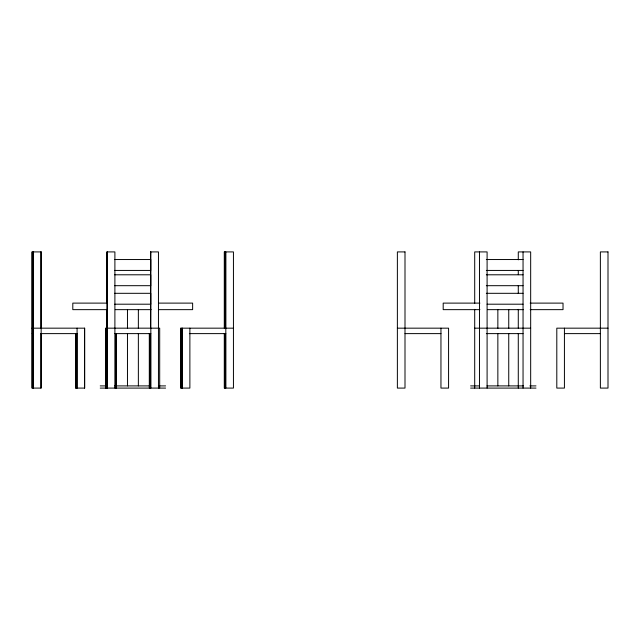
<?xml version="1.0" encoding="UTF-8"?>
<svg xmlns="http://www.w3.org/2000/svg" width="640" height="640" viewBox="0 0 640 640"><rect width="100%" height="100%" fill="white"/><g stroke="black" fill="none" stroke-linecap="round" stroke-linejoin="round"><path stroke-width="0.96" d="M106.984 303.408L106.984 251.912L114.896 251.912L114.896 388.088M150.536 251.912L158.456 251.912L158.456 388.088M114.688 259.536L150.752 259.536L150.752 270.432L114.688 270.432M486.328 259.536L523.048 259.536M486.328 270.432L523.048 270.432M114.688 274.792L150.752 274.792L150.752 285.688L114.688 285.688M486.328 274.792L523.048 274.792M486.328 285.688L523.048 285.688M114.688 293.312L150.752 293.312L150.752 304.2L114.752 304.2M486.328 293.312L523.048 293.312M107.576 303.112L72.8 303.112L72.8 309.648L107.576 309.648M158.824 303.112L192.632 303.112L192.632 309.648L158.824 309.648M479.896 303.112L443.192 303.112L443.192 309.648L479.896 309.648M530.176 303.112L563.024 303.112L563.024 309.648L530.176 309.648M487.096 304.2L523.048 304.2M115.288 309.648L151.12 309.648M487.6 309.648L523.432 309.648M32 328.168L84.712 328.168L84.712 388.088L75.552 388.088L75.552 333.616M233.44 328.168L180.728 328.168L180.728 388.088L189.88 388.088L189.88 328.168M397.376 328.168L448.576 328.168L448.576 388.088L440.952 388.088L440.952 328.168M474.704 328.168L530.672 328.168M608 328.168L556.8 328.168L556.8 388.088L564.424 388.088L564.424 328.168M32.224 333.616L33.304 333.616M40.624 333.616L77.088 333.616M105.976 333.616L107.048 333.616M114.896 333.616L150.832 333.616M180.96 333.616L182.032 333.616M189.352 333.616L225.816 333.616M405 333.616L440.952 333.616M486.328 333.616L523.048 333.616M564.424 333.616L600.376 333.616M100.232 385.904L106.336 385.904M114.632 385.904L149.248 385.904M158.616 385.904L165.592 385.904M470.616 385.904L479.328 385.904M486.96 385.904L523.512 385.904M529.872 385.904L535.984 385.904M100.232 388.088L165.592 388.088M470.616 388.088L535.984 388.088M530.672 388.088L530.672 251.912L518.28 251.912L518.28 259.84M523.048 251.912L523.048 388.088M518.28 270.728L518.28 274.688M518.28 285.584L518.28 293.512M518.28 309.352L518.28 328.168M518.28 333.616L518.28 388.088M508.744 309.648L508.744 328.464M508.744 333.416L508.744 385.904M497.856 309.648L497.856 328.464M497.856 333.416L497.856 385.904M487.096 388.088L487.096 251.912L474.704 251.912L474.704 303.408M479.472 251.912L479.472 388.088M474.704 309.352L474.704 388.088M225.816 251.912L225.816 388.088M225.592 251.912L225.592 328.168M225.592 333.616L225.592 388.088M224.512 251.912L224.512 328.168M224.512 333.616L224.512 388.088M224.288 328.168L224.288 251.912L233.44 251.912L233.44 388.088L224.288 388.088L224.288 333.616M182.264 328.168L182.264 388.088M182.032 328.168L182.032 388.088M180.96 328.168L180.96 388.088M159.696 388.088L159.696 328.168L105.744 328.168L105.744 388.088M150.832 251.912L150.832 388.088M150.608 251.912L150.536 259.84M150.608 270.728L150.536 274.688M150.608 285.584L150.536 293.512M150.608 303.408L150.536 328.168M150.608 333.616L150.608 388.088M149.528 333.616L149.528 388.088M149.304 333.616L149.304 388.088M138.36 309.648L138.36 328.464M138.36 333.416L138.36 385.904M127.464 309.648L127.464 328.464M127.464 333.416L127.464 385.904M116.136 333.616L116.136 388.088M115.912 333.616L115.912 388.088M107.28 251.912L107.28 388.088M107.048 251.912L107.048 388.088M106.984 309.352L106.984 328.168M105.976 328.168L105.976 388.088M84.48 328.168L84.48 388.088M77.088 328.168L77.088 388.088M76.856 333.616L76.856 388.088M75.784 333.616L75.784 388.088M40.928 251.912L40.928 328.168M40.928 333.616L40.928 388.088M33.528 251.912L33.528 388.088M33.304 251.912L33.304 388.088M32.224 251.912L32.224 388.088M41.152 251.912L32 251.912L32 388.088L41.152 388.088L41.152 251.912M405 251.912L397.376 251.912L397.376 388.088L405 388.088L405 251.912M608 251.912L600.376 251.912L600.376 388.088L608 388.088L608 251.912"/></g></svg>
